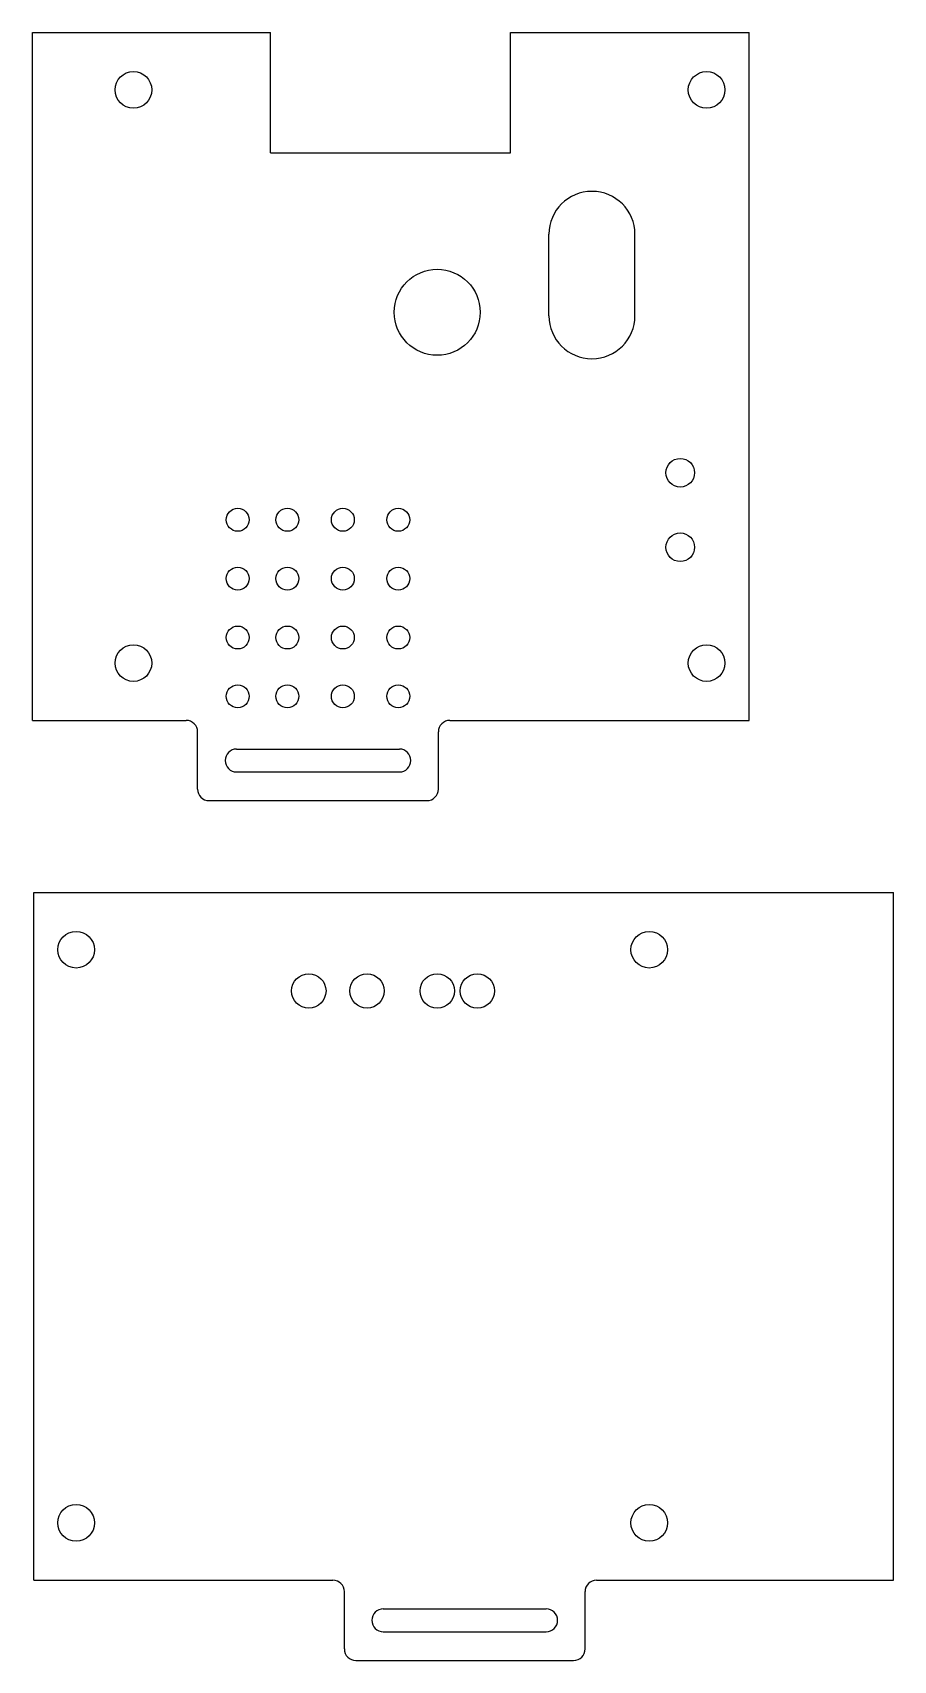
# Model space of a CAD drawing. Extents: x 203 to 278, y -14 to 128.
import ezdxf

# ---------------------------------------------------------------- set-up
doc = ezdxf.new("R2010")
doc.units = 0
doc.header["$LTSCALE"] = 25
doc.layers.add('0_0001', color=7, linetype='CONTINUOUS')
doc.layers.add('LAYER_0001', color=7, linetype='CONTINUOUS')

msp = doc.modelspace()

# ---------------------------------------------------------------- linework, layer by layer
at = {"layer": '0_0001', "color": 5, "linetype": 'CONTINUOUS'}
msp.add_line((203, 67.5), (203, 127.5), dxfattribs=at)
at = {"layer": 'LAYER_0001', "color": 5, "linetype": 'CONTINUOUS'}
for p, q in [((203, 127.5), (223.75, 127.5)), ((223.75, 117), (223.75, 127.5)), ((244.7, 127.5), (265.5, 127.5)), ((244.7, 117), (244.7, 127.5)), ((265.5, 67.5), (265.5, 127.5)), ((223.75, 117), (244.7, 117)), ((248.05, 102.8), (248.05, 109.9)), ((255.55, 102.8), (255.55, 109.9)), ((203, 67.5), (216.4, 67.5)), ((239.4, 67.5), (265.5, 67.5)), ((217.4, 61.5), (217.4, 66.5)), ((238.4, 61.5), (238.4, 66.5)), ((220.8, 65), (235, 65)), ((220.8, 63), (235, 63)), ((218.4, 60.5), (237.4, 60.5)), ((203.1, -7.5), (203.1, 52.5)), ((203.1, 52.5), (278.1, 52.5)), ((278.1, -7.5), (278.1, 52.5)), ((203.1, -7.5), (229.2, -7.5)), ((230.2, -13.5), (230.2, -8.5)), ((251.2, -13.5), (251.2, -8.5)), ((252.2, -7.5), (265.6, -7.5)), ((265.6, -7.5), (278.1, -7.5)), ((233.6, -10), (247.8, -10)), ((233.6, -12), (247.8, -12)), ((231.2, -14.5), (250.2, -14.5))]:
    msp.add_line(p, q, dxfattribs=at)
for centre, radius in [((211.8, 122.5), 1.6), ((261.8, 122.5), 1.6), ((238.3, 103.1), 3.75), ((259.5, 89.1), 1.25), ((220.9, 85), 1), ((225.23, 85), 1), ((230.07, 85), 1), ((234.9, 85), 1), ((259.5, 82.6), 1.25), ((220.9, 79.87), 1), ((225.23, 79.87), 1), ((230.07, 79.87), 1), ((234.9, 79.87), 1), ((220.9, 74.73), 1), ((225.23, 74.73), 1), ((230.07, 74.73), 1), ((234.9, 74.73), 1), ((211.8, 72.5), 1.6), ((261.8, 72.5), 1.6), ((220.9, 69.6), 1), ((225.23, 69.6), 1), ((230.07, 69.6), 1), ((234.9, 69.6), 1), ((206.8, 47.5), 1.6), ((256.8, 47.5), 1.6), ((227.1, 43.9), 1.5), ((232.18, 43.9), 1.5), ((238.3, 43.9), 1.5), ((241.8, 43.9), 1.5), ((206.8, -2.5), 1.6), ((256.8, -2.5), 1.6)]:
    msp.add_circle(centre, radius, dxfattribs=at)
for centre, radius, start, end in [((251.8, 109.9), 3.75, 0, 180), ((251.8, 102.8), 3.75, 180, 360), ((216.4, 66.5), 1, 0, 90), ((239.4, 66.5), 1, 90, 180), ((220.8, 64), 1, 90.0573, 269.9427), ((235, 64), 1, 270.0573, 89.9427), ((218.4, 61.5), 1, 180, 270), ((237.4, 61.5), 1, 270, 0), ((229.2, -8.5), 1, 0, 90), ((252.2, -8.5), 1, 90, 180), ((233.6, -11), 1, 90.0573, 269.9427), ((247.8, -11), 1, 270.0573, 89.9427), ((231.2, -13.5), 1, 180, 270), ((250.2, -13.5), 1, 270, 0)]:
    msp.add_arc(centre, radius, start, end, dxfattribs=at)

doc.saveas('drawing.dxf')
